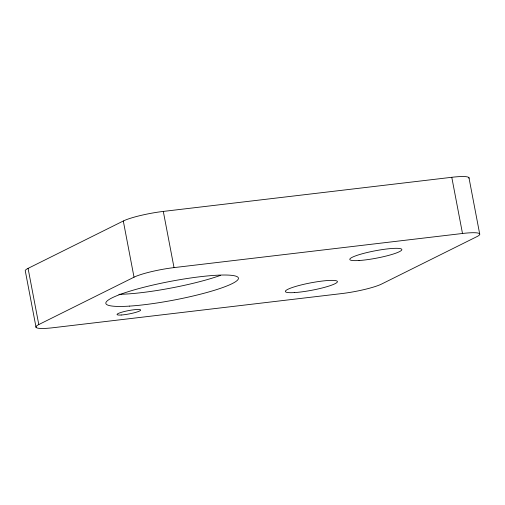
<?xml version="1.0" encoding="UTF-8"?>
<svg xmlns="http://www.w3.org/2000/svg" width="505" height="505" viewBox="0 0 505 505"><rect width="100%" height="100%" fill="white"/><g stroke="black" fill="none" stroke-linecap="round" stroke-linejoin="round"><path stroke-width="0.76" d="M36.044 327.309L25.326 271.128A30.603 4.311 -10.8 0 1 28.072 268.376L123.302 221.001A30.603 4.311 -10.8 0 1 163.304 211.418L451.779 177.293A30.603 4.311 -10.8 0 1 469.031 178.246M38.79 324.563L134.021 277.188A30.603 4.311 -10.8 0 1 174.023 267.606L462.498 233.48A30.603 4.311 -10.8 0 1 476.928 236.624L381.698 283.999A30.603 4.311 -10.8 0 1 341.696 293.582L53.221 327.707A30.603 4.311 -10.8 0 1 38.79 324.563L28.072 268.376M468.956 177.691L479.674 233.872M451.779 177.293L462.498 233.48M163.304 211.418L174.023 267.606M123.302 221.001L134.021 277.188M220.489 275.377A67.468 9.507 -10.8 0 1 118.902 294.314M129.375 306.118A67.468 9.507 -10.8 0 0 237.394 280.25A67.468 9.507 -10.8 0 0 149.631 285.836A67.468 9.507 -10.8 0 0 129.375 306.118M294.585 292.578A26.506 3.737 -10.8 0 0 337.018 282.415A26.506 3.737 -10.8 0 0 302.545 284.612A26.506 3.737 -10.8 0 0 294.585 292.578M359.011 260.523A26.506 3.737 -10.8 0 0 401.45 250.36A26.506 3.737 -10.8 0 0 366.971 252.557A26.506 3.737 -10.8 0 0 359.011 260.523M121.206 315.013A12.051 1.698 -10.8 0 0 140.497 310.398A12.051 1.698 -10.8 0 0 124.823 311.396A12.051 1.698 -10.8 0 0 121.206 315.013"/></g></svg>
